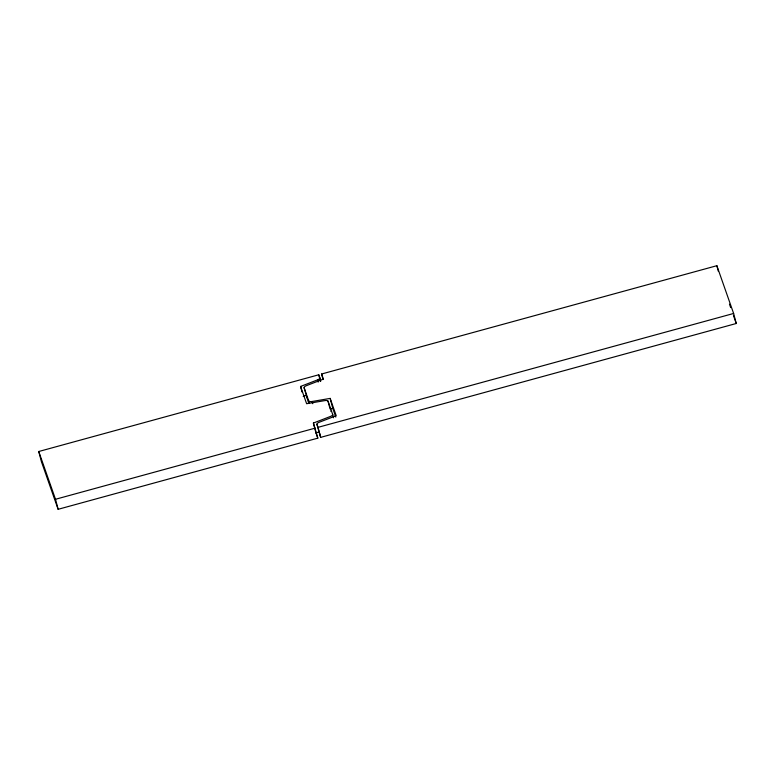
<?xml version="1.0" encoding="UTF-8"?>
<svg xmlns="http://www.w3.org/2000/svg" width="775" height="775" viewBox="0 0 775 775"><rect width="100%" height="100%" fill="white"/><g stroke="black" fill="none" stroke-linecap="round" stroke-linejoin="round"><path stroke-width="1.16" d="M300.564 386.454L317.566 379.866A3.856 1.414 -14.7 0 0 319.843 377.832L318.767 374.78L38.75 451.505L41.375 461.532L58.135 509.301L317.808 438.146L313.4 423.043L330.402 416.456A3.856 1.414 -14.7 0 0 332.678 414.422L328.019 401.14A3.827 1.405 -14.7 0 0 324.841 400.607L306.629 403.727L300.564 386.454L302.027 392.024M303.19 396.471L306.387 395.24M317.808 438.146L316.026 433.07L319.213 431.83M321.596 374.005L716.865 265.699L733.625 313.468L736.25 323.495L320.637 437.371L316.936 424.303A3.856 1.414 -14.7 0 1 319.213 422.268L336.214 415.681L330.15 398.398L312.17 401.479A4.146 1.521 -14.7 0 1 308.731 400.907L304.1 387.713A3.856 1.414 -14.7 0 1 306.377 385.679L323.378 379.091L321.596 374.005L323.059 379.576M38.75 451.505L55.509 499.274L315.183 428.129M316.936 424.303L318.012 427.354L733.625 313.468M330.537 408.803L332.785 408.425L335.808 417.066M729.469 304.158L730.66 307.568M733.46 315.532L736.25 323.495M304.1 387.713L308.663 403.233M716.865 265.699L718.328 271.269M330.15 398.398L332.785 408.425M332.678 414.422L333.55 417.764M328.019 401.14L330.063 408.938M319.843 377.832L320.714 381.164M318.767 374.78L320.521 381.465M317.566 379.866L318.157 382.094M312.17 401.479L312.761 403.707M318.012 427.354L320.637 437.371M308.731 400.907L309.312 403.136M313.4 423.043L316.026 433.07M55.509 499.274L58.135 509.301M319.571 434.329A3.856 1.414 -14.7 0 1 319.717 433.671M330.576 411.031A3.827 1.405 -14.7 0 1 330.644 411.167M306.735 397.73A3.856 1.414 -14.7 0 1 307.21 396.713"/></g></svg>
